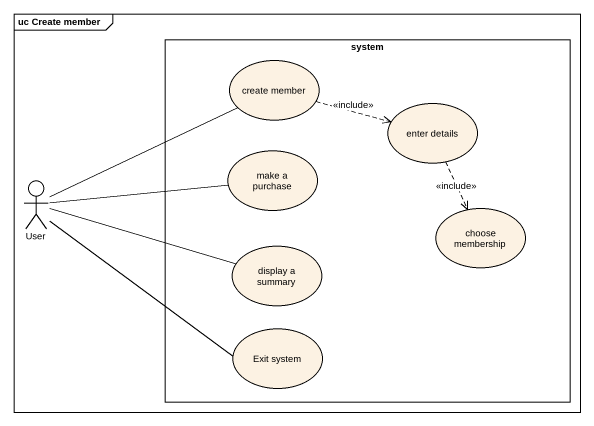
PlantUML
@startuml
mainframe uc Create member
rectangle system {
  usecase "create member" as create_member
  usecase "enter details" as enter_details
  usecase "make a purchase" as make_a_purchase
  usecase "choose membership" as choose_membership
  usecase "display a summary" as display_a_summary
  usecase "Exit system" as Exit_system
}
actor User
create_member .right.> enter_details : <<include>>
enter_details ..> choose_membership : <<include>>
User -right- create_member
User -right- make_a_purchase
User -right- display_a_summary
User -right- Exit_system
@enduml
